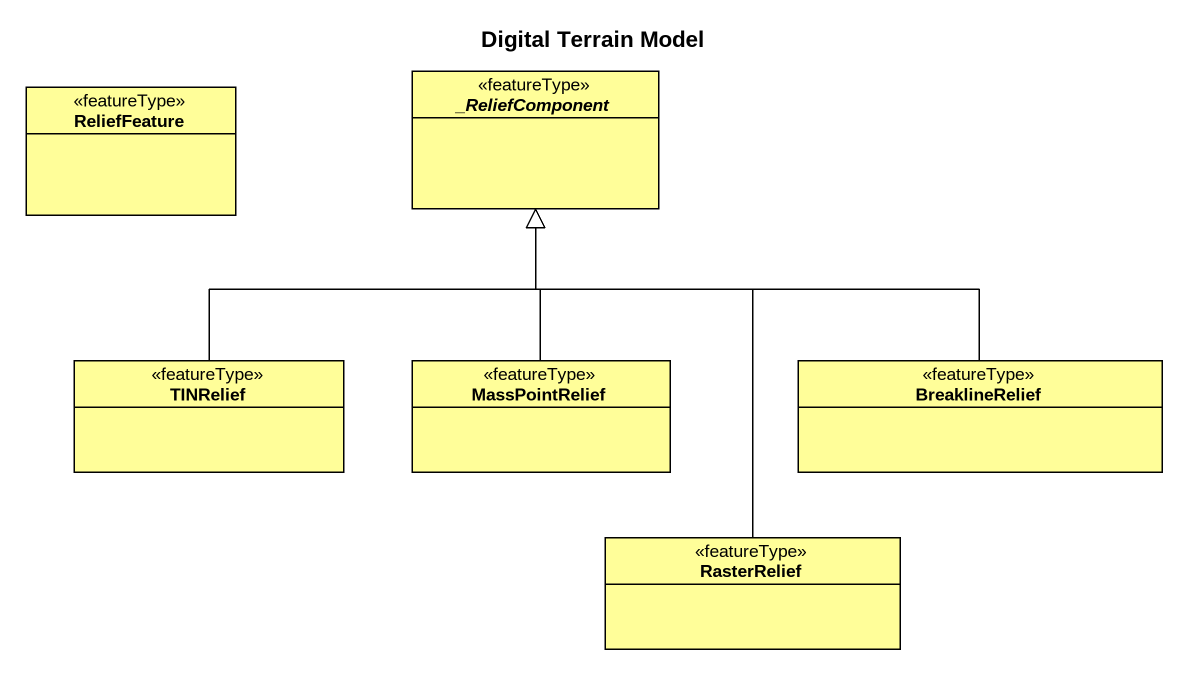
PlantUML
@startuml
title Digital Terrain Model
hide circle
hide empty members
class ReliefFeature <<featureType>> #FFFE99
abstract class "_ReliefComponent" as ReliefComponent <<featureType>> #FFFE99
class TINRelief <<featureType>> #FFFE99
class MassPointRelief <<featureType>> #FFFE99
class BreaklineRelief <<featureType>> #FFFE99
class RasterRelief <<featureType>> #FFFE99
TINRelief -up-|> ReliefComponent
MassPointRelief -up-|> ReliefComponent
BreaklineRelief -up-|> ReliefComponent
RasterRelief -up-|> ReliefComponent
@enduml
